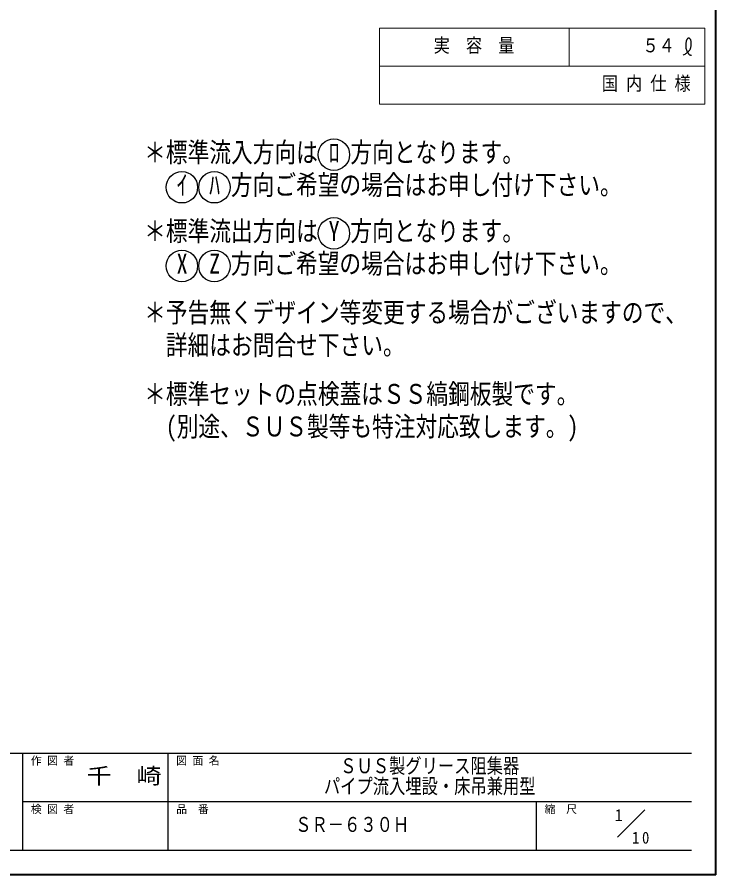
# Model space of a CAD drawing. Units: millimetres at full size, sheet at 1:10; details may follow other scales. Extents: x -2111 to 1939, y -1286 to 1524.
# Drawn here: x 651 to 1939, y -1286 to 294 of the extents above; entities that cross this region are included whole.
import ezdxf
from ezdxf.enums import TextEntityAlignment as Align

# ---------------------------------------------------------------- set-up
doc = ezdxf.new("R2010")
doc.units = ezdxf.units.MM
doc.header["$LTSCALE"] = 10
doc.layers.add('0-6_補助線', color=4, linetype='Continuous', lineweight=9)
doc.styles.add('ＭＳ ゴシック', font='')
doc.styles.get('ＭＳ ゴシック').set_extended_font_data('MS Gothic')

msp = doc.modelspace()

# ---------------------------------------------------------------- linework, layer by layer
at = {"layer": '0-6_補助線', "color": 1, "lineweight": 40}
for q in [(1938.78, 1524.05), (-2111.22, -1285.95)]:
    msp.add_line((1938.78, -1285.95), q, dxfattribs=at)
at = {"layer": '0-6_補助線', "color": 3, "lineweight": 18}
for p, q in [((1318.78, 274.05), (1918.78, 274.05)), ((1318.78, 274.05), (1318.78, 134.05)), ((1668.78, 274.05), (1668.78, 204.05)), ((1918.78, 274.05), (1918.78, 134.05)), ((1318.78, 204.05), (1918.78, 204.05)), ((1318.78, 134.05), (1918.78, 134.05))]:
    msp.add_line(p, q, dxfattribs=at)
at = {"layer": '0-6_補助線', "color": 6, "lineweight": 25}
for p, q in [((1893.78, -1062.38), (-86.22, -1062.38)), ((661.64, -1240.95), (661.64, -1062.38)), ((929.5, -1240.95), (929.5, -1062.38)), ((1893.78, -1151.67), (661.64, -1151.67)), ((1608.07, -1240.95), (1608.07, -1151.67)), ((1893.78, -1240.95), (-86.22, -1240.95))]:
    msp.add_line(p, q, dxfattribs=at)
at = {"layer": '0-6_補助線', "color": 7, "lineweight": 18}
msp.add_line((1757.56, -1216.46), (1808.07, -1165.95), dxfattribs=at)
at = {"layer": '0-6_補助線', "color": 5, "lineweight": 25}
for points in [[(1878.49, 224.04), (1879.3, 224.51), (1880.71, 225.33), (1882.1, 226.16), (1883.46, 227.03), (1884.81, 227.95), (1886.11, 228.92), (1886.85, 229.52), (1887.39, 229.99), (1888.29, 230.82), (1889.15, 231.71), (1889.95, 232.64), (1890.67, 233.62), (1891.32, 234.65), (1891.64, 235.28), (1891.88, 235.79), (1892.24, 236.69), (1892.53, 237.61), (1892.77, 238.55), (1892.96, 239.51), (1893.09, 240.47), (1893.15, 241.03), (1893.19, 241.61), (1893.24, 242.61), (1893.25, 243.6), (1893.23, 244.6), (1893.2, 245.6), (1893.17, 246.61), (1893.15, 247.2), (1893.13, 247.82), (1893.09, 248.89), (1893.01, 249.95), (1892.84, 251), (1892.56, 252), (1892.12, 252.97), (1891.78, 253.5), (1891.56, 253.79), (1891.14, 254.25), (1890.68, 254.67), (1890.17, 255.01)], [(1890.17, 255.01), (1889.64, 255.26), (1889.09, 255.4), (1888.77, 255.42), (1888.5, 255.4), (1888.04, 255.3), (1887.59, 255.13), (1887.16, 254.89), (1886.75, 254.59), (1886.37, 254.26), (1886.16, 254.05), (1885.88, 253.73), (1885.44, 253.13), (1885.08, 252.51), (1884.79, 251.85), (1884.54, 251.17), (1884.34, 250.48), (1884.24, 250.08), (1884.13, 249.57), (1883.98, 248.69), (1883.85, 247.8), (1883.76, 246.91), (1883.67, 246.01), (1883.6, 245.12), (1883.56, 244.6), (1883.51, 243.97), (1883.42, 242.9), (1883.34, 241.83), (1883.3, 240.76), (1883.3, 239.69), (1883.36, 238.63), (1883.42, 238.02), (1883.5, 237.49), (1883.68, 236.58), (1883.91, 235.67), (1884.19, 234.78), (1884.51, 233.9), (1884.85, 233.03), (1885.07, 232.54), (1885.23, 232.18)], [(1885.23, 232.18), (1885.51, 231.57), (1885.81, 230.96), (1886.12, 230.36), (1886.44, 229.77), (1886.78, 229.18), (1886.98, 228.84), (1887.23, 228.44), (1887.67, 227.76), (1888.14, 227.11), (1888.64, 226.49), (1889.18, 225.91), (1889.77, 225.4), (1890.14, 225.14), (1890.45, 224.94), (1891.01, 224.64), (1891.6, 224.37), (1892.21, 224.14), (1892.83, 223.93), (1893.47, 223.74), (1893.84, 223.63)]]:
    msp.add_lwpolyline(points, dxfattribs=at)
for centre in [(1234.95, 40.71), (954.95, -19.29), (1014.95, -19.29), (1234.95, -104.29), (954.95, -164.29), (1014.95, -164.29)]:
    msp.add_circle(centre, 29, dxfattribs=at)

# ---------------------------------------------------------------- texts
at = {"layer": '0-6_補助線', "color": 7, "style": 'ＭＳ ゴシック'}
for s, height, width, p in [('実\u3000容\u3000量', 25.66, 0.85, (1418.78, 221.55)), ('５４', 25.66, 0.85, (1803.78, 221.55)), ('国 内 仕 様', 25.66, 0.85, (1728.78, 151.55)), ('＊標準流入方向は ﾛ 方向となります。', 36.66, 0.8, (885.45, 15.71)), (' ｲ  ﾊ 方向ご希望の場合はお申し付け下さい。', 36.66, 0.8, (925.45, -44.29)), ('＊標準流出方向は Y 方向となります。', 36.66, 0.8, (885.45, -129.29)), (' X  Z 方向ご希望の場合はお申し付け下さい。', 36.66, 0.8, (925.45, -189.29)), ('＊予告無くデザイン等変更する場合がございますので、', 36.66, 0.8, (885.45, -279.29)), ('詳細はお問合せ下さい。', 36.66, 0.8, (925.45, -339.29)), ('＊標準セットの点検蓋はＳＳ縞鋼板製です。', 36.66, 0.8, (885.45, -429.29)), ('(別途、ＳＵＳ製等も特注対応致します。)', 36.66, 0.8, (925.45, -489.29)), ('ＳＵＳ製グリース阻集器', 27.49, 0.8, (1246.64, -1107.03)), ('千\u3000崎', 29.33, 1.15, (779.5, -1127.03)), ('パイプ流入埋設・床吊兼用型', 27.49, 0.8, (1216.64, -1144.53)), ('ＳＲ－６３０Ｈ', 27.49, 0.8, (1163.78, -1215.06))]:
    msp.add_text(s, height=height, dxfattribs=dict(at, width=width)).set_placement(p, align=Align.BOTTOM_LEFT)
for s, height, p in [('作 図 者', 14.66, (676.64, -1087.38)), ('図 面 名', 14.66, (944.5, -1087.38)), ('検 図 者', 14.66, (676.64, -1176.67)), ('品\u3000番', 14.66, (944.5, -1176.67)), ('縮\u3000尺', 14.66, (1623.07, -1176.67)), ('1', 21.99, (1752.48, -1193.48))]:
    msp.add_text(s, height=height, dxfattribs=at).set_placement(p, align=Align.BOTTOM_LEFT)
at = {"layer": '0-6_補助線', "color": 7, "insert": (1784.45, -1228.86), "char_height": 21.99, "attachment_point": 7, "style": 'ＭＳ ゴシック'}
msp.add_mtext('\\T1.36;\\W0.9;10', dxfattribs=at)

doc.saveas('drawing.dxf')
